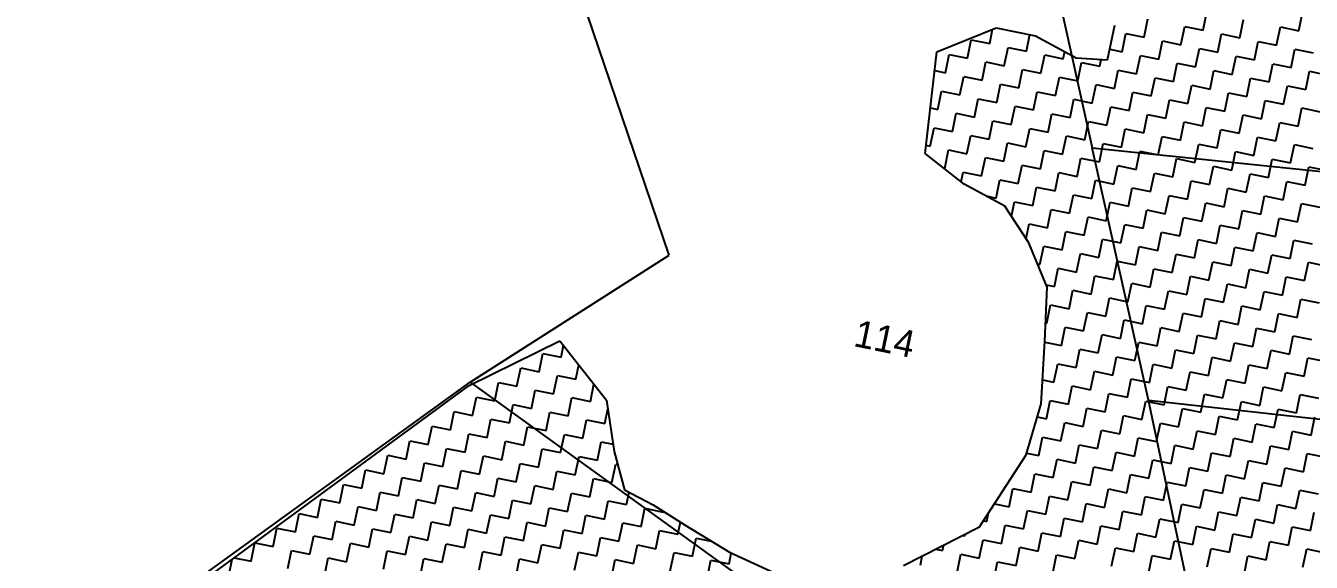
# Model space of a CAD drawing. Header units: metres. Extents: x 280043 to 281054, y 2047152 to 2048652.
# Drawn here: x 280468.9 to 280638.7, y 2048397.1 to 2048468 of the extents above; entities that cross this region are included whole.
import ezdxf
from ezdxf.enums import TextEntityAlignment as Align

# ---------------------------------------------------------------- set-up
doc = ezdxf.new("R2010")
doc.units = ezdxf.units.M
for name, color, linetype in [('POLY_HATCH', 12, 'Continuous'), ('POLY_PARCEL', 6, 'Continuous'), ('TEXT_PARCEL', 7, 'Continuous'), ('V_BOUND_LINE', 7, 'Continuous')]:
    doc.layers.add(name, color=color, linetype=linetype)
doc.styles.add('TEXT_MAP', font='', dxfattribs={"height": 1.8})
doc.styles.get('TEXT_MAP').set_extended_font_data('Kruti Dev 050')

msp = doc.modelspace()

# ---------------------------------------------------------------- linework, layer by layer
at = {"layer": 'POLY_HATCH', "linetype": 'Continuous'}
for p, q in [((280624.39, 2048467.39), (280624.89, 2048469.81)), ((280637.01, 2048467.31), (280637.51, 2048469.74)), ((280616.61, 2048466.46), (280617.11, 2048468.89)), ((280621.46, 2048465.46), (280621.96, 2048467.89)), ((280621.96, 2048467.89), (280624.39, 2048467.39)), ((280629.24, 2048466.39), (280629.74, 2048468.81)), ((280634.09, 2048465.39), (280634.59, 2048467.81)), ((280634.59, 2048467.81), (280637.01, 2048467.31)), ((280593.28, 2048463.69), (280593.78, 2048466.11)), ((280593.78, 2048466.11), (280596.21, 2048465.61)), ((280596.21, 2048465.61), (280596.6, 2048467.51)), ((280601.06, 2048464.61), (280601.51, 2048466.8)), ((280613.69, 2048464.54), (280614.19, 2048466.96)), ((280614.19, 2048466.96), (280616.61, 2048466.46)), ((280618.54, 2048463.54), (280619.04, 2048465.96)), ((280619.04, 2048465.96), (280621.46, 2048465.46)), ((280626.31, 2048464.46), (280626.81, 2048466.89)), ((280626.81, 2048466.89), (280629.24, 2048466.39)), ((280631.16, 2048463.46), (280631.66, 2048465.89)), ((280631.66, 2048465.89), (280634.09, 2048465.39)), ((280590.36, 2048461.76), (280590.86, 2048464.18)), ((280590.86, 2048464.18), (280593.28, 2048463.69)), ((280598.13, 2048462.69), (280598.63, 2048465.11)), ((280598.63, 2048465.11), (280601.06, 2048464.61)), ((280605.91, 2048463.61), (280606.11, 2048464.56)), ((280612.06, 2048464.87), (280613.69, 2048464.54)), ((280623.39, 2048462.54), (280623.89, 2048464.96)), ((280623.89, 2048464.96), (280626.31, 2048464.46)), ((280636.01, 2048462.46), (280636.51, 2048464.89)), ((280636.51, 2048464.89), (280638.94, 2048464.39)), ((280595.21, 2048460.76), (280595.71, 2048463.19)), ((280595.71, 2048463.19), (280598.13, 2048462.69)), ((280602.98, 2048461.69), (280603.48, 2048464.11)), ((280603.48, 2048464.11), (280605.91, 2048463.61)), ((280607.84, 2048460.69), (280608.34, 2048463.11)), ((280608.34, 2048463.11), (280610.76, 2048462.61)), ((280610.76, 2048462.61), (280610.95, 2048463.53)), ((280615.61, 2048461.61), (280616.11, 2048464.04)), ((280616.11, 2048464.04), (280618.54, 2048463.54)), ((280620.46, 2048460.61), (280620.96, 2048463.04)), ((280620.96, 2048463.04), (280623.39, 2048462.54)), ((280628.24, 2048461.54), (280628.74, 2048463.96)), ((280628.74, 2048463.96), (280631.16, 2048463.46)), ((280633.09, 2048460.54), (280633.59, 2048462.96)), ((280633.59, 2048462.96), (280636.01, 2048462.46)), ((280588.96, 2048462.05), (280590.36, 2048461.76)), ((280592.28, 2048458.83), (280592.78, 2048461.26)), ((280592.78, 2048461.26), (280595.21, 2048460.76)), ((280600.06, 2048459.76), (280600.56, 2048462.19)), ((280600.56, 2048462.19), (280602.98, 2048461.69)), ((280604.91, 2048458.76), (280605.41, 2048461.19)), ((280605.41, 2048461.19), (280607.84, 2048460.69)), ((280612.69, 2048459.69), (280613.19, 2048462.11)), ((280613.19, 2048462.11), (280615.61, 2048461.61)), ((280617.54, 2048458.69), (280618.04, 2048461.11)), ((280618.04, 2048461.11), (280620.46, 2048460.61)), ((280625.31, 2048459.61), (280625.81, 2048462.04)), ((280625.81, 2048462.04), (280628.24, 2048461.54)), ((280630.16, 2048458.61), (280630.66, 2048461.04)), ((280630.66, 2048461.04), (280633.09, 2048460.54)), ((280637.94, 2048459.54), (280638.44, 2048461.96)), ((280638.44, 2048461.96), (280640.86, 2048461.46)), ((280589.36, 2048456.91), (280589.86, 2048459.33)), ((280589.86, 2048459.33), (280592.28, 2048458.83)), ((280597.14, 2048457.84), (280597.63, 2048460.26)), ((280597.63, 2048460.26), (280600.06, 2048459.76)), ((280601.99, 2048456.84), (280602.49, 2048459.26)), ((280602.49, 2048459.26), (280604.91, 2048458.76)), ((280609.76, 2048457.76), (280610.26, 2048460.19)), ((280610.26, 2048460.19), (280612.69, 2048459.69)), ((280614.61, 2048456.76), (280615.11, 2048459.19)), ((280615.11, 2048459.19), (280617.54, 2048458.69)), ((280622.39, 2048457.69), (280622.89, 2048460.11)), ((280622.89, 2048460.11), (280625.31, 2048459.61)), ((280627.24, 2048456.69), (280627.74, 2048459.11)), ((280627.74, 2048459.11), (280630.16, 2048458.61)), ((280635.01, 2048457.61), (280635.51, 2048460.04)), ((280635.51, 2048460.04), (280637.94, 2048459.54)), ((280594.21, 2048455.91), (280594.71, 2048458.33)), ((280594.71, 2048458.33), (280597.14, 2048457.84)), ((280606.84, 2048455.84), (280607.34, 2048458.26)), ((280607.34, 2048458.26), (280609.76, 2048457.76)), ((280619.46, 2048455.76), (280619.96, 2048458.19)), ((280619.96, 2048458.19), (280622.39, 2048457.69)), ((280632.09, 2048455.69), (280632.59, 2048458.11)), ((280632.59, 2048458.11), (280635.01, 2048457.61)), ((280588.38, 2048457.11), (280589.36, 2048456.91)), ((280591.29, 2048453.98), (280591.78, 2048456.41)), ((280591.78, 2048456.41), (280594.21, 2048455.91)), ((280599.06, 2048454.91), (280599.56, 2048457.34)), ((280599.56, 2048457.34), (280601.99, 2048456.84)), ((280603.91, 2048453.91), (280604.41, 2048456.34)), ((280604.41, 2048456.34), (280606.84, 2048455.84)), ((280611.69, 2048454.84), (280612.19, 2048457.26)), ((280612.19, 2048457.26), (280614.61, 2048456.76)), ((280616.54, 2048453.84), (280617.04, 2048456.26)), ((280617.04, 2048456.26), (280619.46, 2048455.76)), ((280624.31, 2048454.76), (280624.81, 2048457.19)), ((280624.81, 2048457.19), (280627.24, 2048456.69)), ((280629.16, 2048453.76), (280629.66, 2048456.19)), ((280629.66, 2048456.19), (280632.09, 2048455.69)), ((280636.94, 2048454.69), (280637.44, 2048457.11)), ((280637.44, 2048457.11), (280639.86, 2048456.61)), ((280588.36, 2048452.06), (280588.86, 2048454.48)), ((280588.86, 2048454.48), (280591.29, 2048453.98)), ((280596.14, 2048452.98), (280596.64, 2048455.41)), ((280596.64, 2048455.41), (280599.06, 2048454.91)), ((280600.99, 2048451.99), (280601.49, 2048454.41)), ((280601.49, 2048454.41), (280603.91, 2048453.91)), ((280608.76, 2048452.91), (280609.26, 2048455.34)), ((280609.26, 2048455.34), (280611.69, 2048454.84)), ((280613.61, 2048451.91), (280614.11, 2048454.34)), ((280614.11, 2048454.34), (280616.54, 2048453.84)), ((280621.39, 2048452.84), (280621.89, 2048455.26)), ((280621.89, 2048455.26), (280624.31, 2048454.76)), ((280626.24, 2048451.84), (280626.74, 2048454.26)), ((280626.74, 2048454.26), (280629.16, 2048453.76)), ((280634.01, 2048452.76), (280634.51, 2048455.19)), ((280634.51, 2048455.19), (280636.94, 2048454.69)), ((280593.21, 2048451.06), (280593.71, 2048453.48)), ((280593.71, 2048453.48), (280596.14, 2048452.98)), ((280598.06, 2048450.06), (280598.56, 2048452.48)), ((280598.56, 2048452.48), (280600.99, 2048451.99)), ((280605.84, 2048450.99), (280606.34, 2048453.41)), ((280606.34, 2048453.41), (280608.76, 2048452.91)), ((280610.69, 2048449.99), (280611.19, 2048452.41)), ((280611.19, 2048452.41), (280613.61, 2048451.91)), ((280618.46, 2048450.91), (280618.96, 2048453.34)), ((280618.96, 2048453.34), (280621.39, 2048452.84)), ((280623.31, 2048449.91), (280623.81, 2048452.34)), ((280623.81, 2048452.34), (280626.24, 2048451.84)), ((280631.09, 2048450.84), (280631.59, 2048453.26)), ((280631.59, 2048453.26), (280634.01, 2048452.76)), ((280587.8, 2048452.17), (280588.36, 2048452.06)), ((280590.29, 2048449.13), (280590.79, 2048451.56)), ((280590.79, 2048451.56), (280593.21, 2048451.06)), ((280602.91, 2048449.06), (280603.41, 2048451.49)), ((280603.41, 2048451.49), (280605.84, 2048450.99)), ((280615.54, 2048448.99), (280616.04, 2048451.41)), ((280616.04, 2048451.41), (280618.46, 2048450.91)), ((280628.16, 2048448.91), (280628.66, 2048451.34)), ((280628.66, 2048451.34), (280631.09, 2048450.84)), ((280635.94, 2048449.84), (280636.44, 2048452.26)), ((280636.44, 2048452.26), (280638.86, 2048451.76)), ((280590.14, 2048449.17), (280590.29, 2048449.13)), ((280595.14, 2048448.13), (280595.64, 2048450.56)), ((280595.64, 2048450.56), (280598.06, 2048450.06)), ((280599.99, 2048447.13), (280600.49, 2048449.56)), ((280600.49, 2048449.56), (280602.91, 2048449.06)), ((280607.76, 2048448.06), (280608.26, 2048450.49)), ((280608.26, 2048450.49), (280610.69, 2048449.99)), ((280612.61, 2048447.06), (280613.11, 2048449.49)), ((280613.11, 2048449.49), (280615.54, 2048448.99)), ((280620.39, 2048447.99), (280620.89, 2048450.41)), ((280620.89, 2048450.41), (280623.31, 2048449.91)), ((280625.24, 2048446.99), (280625.74, 2048449.41)), ((280625.74, 2048449.41), (280628.16, 2048448.91)), ((280633.01, 2048447.91), (280633.51, 2048450.34)), ((280633.51, 2048450.34), (280635.94, 2048449.84)), ((280637.86, 2048446.91), (280638.36, 2048449.34)), ((280638.36, 2048449.34), (280640.79, 2048448.84)), ((280592.45, 2048447.35), (280592.71, 2048448.63)), ((280592.71, 2048448.63), (280595.14, 2048448.13)), ((280597.06, 2048445.21), (280597.56, 2048447.63)), ((280597.56, 2048447.63), (280599.99, 2048447.13)), ((280604.84, 2048446.14), (280605.34, 2048448.56)), ((280605.34, 2048448.56), (280607.76, 2048448.06)), ((280609.69, 2048445.14), (280610.19, 2048447.56)), ((280610.19, 2048447.56), (280612.61, 2048447.06)), ((280617.46, 2048446.06), (280617.96, 2048448.49)), ((280617.96, 2048448.49), (280620.39, 2048447.99)), ((280622.31, 2048445.06), (280622.81, 2048447.49)), ((280622.81, 2048447.49), (280625.24, 2048446.99)), ((280630.09, 2048445.99), (280630.59, 2048448.41)), ((280630.59, 2048448.41), (280633.01, 2048447.91)), ((280634.94, 2048444.99), (280635.44, 2048447.41)), ((280635.44, 2048447.41), (280637.86, 2048446.91)), ((280595.73, 2048445.48), (280597.06, 2048445.21)), ((280601.91, 2048444.21), (280602.41, 2048446.64)), ((280602.41, 2048446.64), (280604.84, 2048446.14)), ((280606.76, 2048443.21), (280607.26, 2048445.64)), ((280607.26, 2048445.64), (280609.69, 2048445.14)), ((280614.54, 2048444.14), (280615.04, 2048446.56)), ((280615.04, 2048446.56), (280617.46, 2048446.06)), ((280619.39, 2048443.14), (280619.89, 2048445.56)), ((280619.89, 2048445.56), (280622.31, 2048445.06)), ((280627.16, 2048444.06), (280627.66, 2048446.49)), ((280627.66, 2048446.49), (280630.09, 2048445.99)), ((280632.01, 2048443.06), (280632.51, 2048445.49)), ((280632.51, 2048445.49), (280634.94, 2048444.99)), ((280599.09, 2048442.81), (280599.49, 2048444.71)), ((280599.49, 2048444.71), (280601.91, 2048444.21)), ((280611.61, 2048442.21), (280612.11, 2048444.64)), ((280612.11, 2048444.64), (280614.54, 2048444.14)), ((280624.24, 2048442.14), (280624.74, 2048444.56)), ((280624.74, 2048444.56), (280627.16, 2048444.06)), ((280636.86, 2048442.06), (280637.36, 2048444.49)), ((280637.36, 2048444.49), (280639.79, 2048443.99)), ((280603.84, 2048441.28), (280604.34, 2048443.71)), ((280604.34, 2048443.71), (280606.76, 2048443.21)), ((280608.69, 2048440.29), (280609.19, 2048442.71)), ((280609.19, 2048442.71), (280611.61, 2048442.21)), ((280616.46, 2048441.21), (280616.96, 2048443.64)), ((280616.96, 2048443.64), (280619.39, 2048443.14)), ((280621.31, 2048440.21), (280621.81, 2048442.64)), ((280621.81, 2048442.64), (280624.24, 2048442.14)), ((280629.09, 2048441.14), (280629.59, 2048443.56)), ((280629.59, 2048443.56), (280632.01, 2048443.06)), ((280633.94, 2048440.14), (280634.44, 2048442.56)), ((280634.44, 2048442.56), (280636.86, 2048442.06)), ((280601.02, 2048439.88), (280601.41, 2048441.78)), ((280601.41, 2048441.78), (280603.84, 2048441.28)), ((280605.76, 2048438.36), (280606.26, 2048440.79)), ((280606.26, 2048440.79), (280608.69, 2048440.29)), ((280613.54, 2048439.29), (280614.04, 2048441.71)), ((280614.04, 2048441.71), (280616.46, 2048441.21)), ((280618.39, 2048438.29), (280618.89, 2048440.71)), ((280618.89, 2048440.71), (280621.31, 2048440.21)), ((280626.16, 2048439.21), (280626.66, 2048441.64)), ((280626.66, 2048441.64), (280629.09, 2048441.14)), ((280631.01, 2048438.21), (280631.51, 2048440.64)), ((280631.51, 2048440.64), (280633.94, 2048440.14)), ((280602.84, 2048436.43), (280603.34, 2048438.86)), ((280603.34, 2048438.86), (280605.76, 2048438.36)), ((280610.61, 2048437.36), (280611.11, 2048439.79)), ((280611.11, 2048439.79), (280613.54, 2048439.29)), ((280615.46, 2048436.36), (280615.96, 2048438.79)), ((280615.96, 2048438.79), (280618.39, 2048438.29)), ((280623.24, 2048437.29), (280623.74, 2048439.71)), ((280623.74, 2048439.71), (280626.16, 2048439.21)), ((280628.09, 2048436.29), (280628.59, 2048438.71)), ((280628.59, 2048438.71), (280631.01, 2048438.21)), ((280635.86, 2048437.21), (280636.36, 2048439.64)), ((280636.36, 2048439.64), (280638.79, 2048439.14)), ((280607.69, 2048435.43), (280608.19, 2048437.86)), ((280608.19, 2048437.86), (280610.61, 2048437.36)), ((280620.31, 2048435.36), (280620.81, 2048437.79)), ((280620.81, 2048437.79), (280623.24, 2048437.29)), ((280632.94, 2048435.29), (280633.44, 2048437.71)), ((280633.44, 2048437.71), (280635.86, 2048437.21)), ((280602.54, 2048436.5), (280602.84, 2048436.43)), ((280604.76, 2048433.51), (280605.26, 2048435.93)), ((280605.26, 2048435.93), (280607.69, 2048435.43)), ((280612.54, 2048434.44), (280613.04, 2048436.86)), ((280613.04, 2048436.86), (280615.46, 2048436.36)), ((280617.39, 2048433.44), (280617.89, 2048435.86)), ((280617.89, 2048435.86), (280620.31, 2048435.36)), ((280625.16, 2048434.36), (280625.66, 2048436.79)), ((280625.66, 2048436.79), (280628.09, 2048436.29)), ((280630.01, 2048433.36), (280630.51, 2048435.79)), ((280630.51, 2048435.79), (280632.94, 2048435.29)), ((280637.79, 2048434.29), (280638.29, 2048436.71)), ((280638.29, 2048436.71), (280640.71, 2048436.21)), ((280603.66, 2048433.74), (280604.76, 2048433.51)), ((280609.61, 2048432.51), (280610.11, 2048434.94)), ((280610.11, 2048434.94), (280612.54, 2048434.44)), ((280614.46, 2048431.51), (280614.96, 2048433.94)), ((280614.96, 2048433.94), (280617.39, 2048433.44)), ((280622.24, 2048432.44), (280622.74, 2048434.86)), ((280622.74, 2048434.86), (280625.16, 2048434.36)), ((280627.09, 2048431.44), (280627.59, 2048433.86)), ((280627.59, 2048433.86), (280630.01, 2048433.36)), ((280634.86, 2048432.36), (280635.36, 2048434.79)), ((280635.36, 2048434.79), (280637.79, 2048434.29)), ((280606.69, 2048430.58), (280607.19, 2048433.01)), ((280607.19, 2048433.01), (280609.61, 2048432.51)), ((280611.54, 2048429.58), (280612.04, 2048432.01)), ((280612.04, 2048432.01), (280614.46, 2048431.51)), ((280619.31, 2048430.51), (280619.81, 2048432.94)), ((280619.81, 2048432.94), (280622.24, 2048432.44)), ((280624.16, 2048429.51), (280624.66, 2048431.94)), ((280624.66, 2048431.94), (280627.09, 2048431.44)), ((280631.94, 2048430.44), (280632.44, 2048432.86)), ((280632.44, 2048432.86), (280634.86, 2048432.36)), ((280603.76, 2048428.66), (280604.26, 2048431.08)), ((280604.26, 2048431.08), (280606.69, 2048430.58)), ((280616.39, 2048428.59), (280616.89, 2048431.01)), ((280616.89, 2048431.01), (280619.31, 2048430.51)), ((280629.01, 2048428.51), (280629.51, 2048430.94)), ((280629.51, 2048430.94), (280631.94, 2048430.44)), ((280636.79, 2048429.44), (280637.29, 2048431.86)), ((280637.29, 2048431.86), (280639.71, 2048431.36)), ((280603.61, 2048428.69), (280603.76, 2048428.66)), ((280608.61, 2048427.66), (280609.11, 2048430.08)), ((280609.11, 2048430.08), (280611.54, 2048429.58)), ((280613.46, 2048426.66), (280613.96, 2048429.09)), ((280613.96, 2048429.09), (280616.39, 2048428.59)), ((280621.24, 2048427.59), (280621.74, 2048430.01)), ((280621.74, 2048430.01), (280624.16, 2048429.51)), ((280626.09, 2048426.59), (280626.59, 2048429.01)), ((280626.59, 2048429.01), (280629.01, 2048428.51)), ((280633.86, 2048427.51), (280634.36, 2048429.94)), ((280634.36, 2048429.94), (280636.79, 2048429.44)), ((280605.69, 2048425.73), (280606.19, 2048428.16)), ((280606.19, 2048428.16), (280608.61, 2048427.66)), ((280610.54, 2048424.73), (280611.04, 2048427.16)), ((280611.04, 2048427.16), (280613.46, 2048426.66)), ((280618.31, 2048425.66), (280618.81, 2048428.09)), ((280618.81, 2048428.09), (280621.24, 2048427.59)), ((280623.16, 2048424.66), (280623.66, 2048427.09)), ((280623.66, 2048427.09), (280626.09, 2048426.59)), ((280630.94, 2048425.59), (280631.44, 2048428.01)), ((280631.44, 2048428.01), (280633.86, 2048427.51)), ((280635.79, 2048424.59), (280636.29, 2048427.01)), ((280636.29, 2048427.01), (280638.71, 2048426.51)), ((280539.64, 2048424.18), (280539.95, 2048425.73)), ((280603.51, 2048426.18), (280605.69, 2048425.73)), ((280607.61, 2048422.81), (280608.11, 2048425.23)), ((280608.11, 2048425.23), (280610.54, 2048424.73)), ((280615.39, 2048423.74), (280615.89, 2048426.16)), ((280615.89, 2048426.16), (280618.31, 2048425.66)), ((280620.24, 2048422.74), (280620.74, 2048425.16)), ((280620.74, 2048425.16), (280623.16, 2048424.66)), ((280628.01, 2048423.66), (280628.51, 2048426.09)), ((280628.51, 2048426.09), (280630.94, 2048425.59)), ((280536.71, 2048422.26), (280537.21, 2048424.68)), ((280537.21, 2048424.68), (280539.64, 2048424.18)), ((280612.46, 2048421.81), (280612.96, 2048424.23)), ((280612.96, 2048424.23), (280615.39, 2048423.74)), ((280625.09, 2048421.74), (280625.59, 2048424.16)), ((280625.59, 2048424.16), (280628.01, 2048423.66)), ((280632.86, 2048422.66), (280633.36, 2048425.09)), ((280633.36, 2048425.09), (280635.79, 2048424.59)), ((280637.71, 2048421.66), (280638.21, 2048424.09)), ((280638.21, 2048424.09), (280640.64, 2048423.59)), ((280533.79, 2048420.33), (280534.29, 2048422.76)), ((280534.29, 2048422.76), (280536.71, 2048422.26)), ((280538.64, 2048419.33), (280539.14, 2048421.76)), ((280539.14, 2048421.76), (280541.56, 2048421.26)), ((280541.56, 2048421.26), (280541.96, 2048423.18)), ((280604.69, 2048420.88), (280605.19, 2048423.31)), ((280605.19, 2048423.31), (280607.61, 2048422.81)), ((280609.54, 2048419.88), (280610.04, 2048422.31)), ((280610.04, 2048422.31), (280612.46, 2048421.81)), ((280617.31, 2048420.81), (280617.81, 2048423.24)), ((280617.81, 2048423.24), (280620.24, 2048422.74)), ((280622.16, 2048419.81), (280622.66, 2048422.24)), ((280622.66, 2048422.24), (280625.09, 2048421.74)), ((280629.94, 2048420.74), (280630.44, 2048423.16)), ((280630.44, 2048423.16), (280632.86, 2048422.66)), ((280634.79, 2048419.74), (280635.29, 2048422.16)), ((280635.29, 2048422.16), (280637.71, 2048421.66)), ((280530.86, 2048418.41), (280531.36, 2048420.83)), ((280531.36, 2048420.83), (280533.79, 2048420.33)), ((280543.49, 2048418.33), (280543.96, 2048420.62)), ((280603.2, 2048421.19), (280604.69, 2048420.88)), ((280606.61, 2048417.96), (280607.11, 2048420.38)), ((280607.11, 2048420.38), (280609.54, 2048419.88)), ((280614.39, 2048418.88), (280614.89, 2048421.31)), ((280614.89, 2048421.31), (280617.31, 2048420.81)), ((280619.24, 2048417.89), (280619.74, 2048420.31)), ((280619.74, 2048420.31), (280622.16, 2048419.81)), ((280627.01, 2048418.81), (280627.51, 2048421.24)), ((280627.51, 2048421.24), (280629.94, 2048420.74)), ((280631.86, 2048417.81), (280632.36, 2048420.24)), ((280632.36, 2048420.24), (280634.79, 2048419.74)), ((280527.94, 2048416.48), (280528.44, 2048418.91)), ((280528.44, 2048418.91), (280530.86, 2048418.41)), ((280535.71, 2048417.41), (280536.21, 2048419.83)), ((280536.21, 2048419.83), (280538.64, 2048419.33)), ((280540.56, 2048416.41), (280541.06, 2048418.83)), ((280541.06, 2048418.83), (280543.49, 2048418.33)), ((280603.69, 2048416.03), (280604.19, 2048418.46)), ((280604.19, 2048418.46), (280606.61, 2048417.96)), ((280611.46, 2048416.96), (280611.96, 2048419.38)), ((280611.96, 2048419.38), (280614.39, 2048418.88)), ((280616.31, 2048415.96), (280616.81, 2048418.38)), ((280616.81, 2048418.38), (280619.24, 2048417.89)), ((280624.09, 2048416.89), (280624.59, 2048419.31)), ((280624.59, 2048419.31), (280627.01, 2048418.81)), ((280636.71, 2048416.81), (280637.21, 2048419.24)), ((280637.21, 2048419.24), (280639.64, 2048418.74)), ((280525.01, 2048414.56), (280525.51, 2048416.98)), ((280525.51, 2048416.98), (280527.94, 2048416.48)), ((280532.79, 2048415.48), (280533.29, 2048417.91)), ((280533.29, 2048417.91), (280535.71, 2048417.41)), ((280537.64, 2048414.48), (280538.14, 2048416.91)), ((280538.14, 2048416.91), (280540.56, 2048416.41)), ((280545.41, 2048415.41), (280545.81, 2048417.33)), ((280608.54, 2048415.03), (280609.04, 2048417.46)), ((280609.04, 2048417.46), (280611.46, 2048416.96)), ((280621.16, 2048414.96), (280621.66, 2048417.39)), ((280621.66, 2048417.39), (280624.09, 2048416.89)), ((280628.94, 2048415.89), (280629.44, 2048418.31)), ((280629.44, 2048418.31), (280631.86, 2048417.81)), ((280633.79, 2048414.89), (280634.29, 2048417.31)), ((280634.29, 2048417.31), (280636.71, 2048416.81)), ((280522.09, 2048412.63), (280522.59, 2048415.06)), ((280522.59, 2048415.06), (280525.01, 2048414.56)), ((280529.86, 2048413.56), (280530.36, 2048415.98)), ((280530.36, 2048415.98), (280532.79, 2048415.48)), ((280534.71, 2048412.56), (280535.21, 2048414.98)), ((280535.21, 2048414.98), (280537.64, 2048414.48)), ((280542.49, 2048413.48), (280542.99, 2048415.91)), ((280542.99, 2048415.91), (280545.41, 2048415.41)), ((280602.49, 2048416.28), (280603.69, 2048416.03)), ((280605.61, 2048413.11), (280606.11, 2048415.53)), ((280606.11, 2048415.53), (280608.54, 2048415.03)), ((280613.39, 2048414.03), (280613.89, 2048416.46)), ((280613.89, 2048416.46), (280616.31, 2048415.96)), ((280618.24, 2048413.03), (280618.74, 2048415.46)), ((280618.74, 2048415.46), (280621.16, 2048414.96)), ((280626.01, 2048413.96), (280626.51, 2048416.39)), ((280626.51, 2048416.39), (280628.94, 2048415.89)), ((280630.86, 2048412.96), (280631.36, 2048415.39)), ((280631.36, 2048415.39), (280633.79, 2048414.89)), ((280638.64, 2048413.89), (280639.14, 2048416.31)), ((280526.94, 2048411.63), (280527.44, 2048414.06)), ((280527.44, 2048414.06), (280529.86, 2048413.56)), ((280539.56, 2048411.56), (280540.06, 2048413.98)), ((280540.06, 2048413.98), (280542.49, 2048413.48)), ((280602.69, 2048411.18), (280603.19, 2048413.61)), ((280603.19, 2048413.61), (280605.61, 2048413.11)), ((280610.46, 2048412.11), (280610.96, 2048414.53)), ((280610.96, 2048414.53), (280613.39, 2048414.03)), ((280615.31, 2048411.11), (280615.81, 2048413.53)), ((280615.81, 2048413.53), (280618.24, 2048413.03)), ((280623.09, 2048412.04), (280623.59, 2048414.46)), ((280623.59, 2048414.46), (280626.01, 2048413.96)), ((280627.94, 2048411.04), (280628.44, 2048413.46)), ((280628.44, 2048413.46), (280630.86, 2048412.96)), ((280635.71, 2048411.96), (280636.21, 2048414.39)), ((280636.21, 2048414.39), (280638.64, 2048413.89)), ((280519.16, 2048410.71), (280519.66, 2048413.13)), ((280519.66, 2048413.13), (280522.09, 2048412.63)), ((280524.01, 2048409.71), (280524.51, 2048412.13)), ((280524.51, 2048412.13), (280526.94, 2048411.63)), ((280531.79, 2048410.63), (280532.29, 2048413.06)), ((280532.29, 2048413.06), (280534.71, 2048412.56)), ((280536.64, 2048409.63), (280537.14, 2048412.06)), ((280537.14, 2048412.06), (280539.56, 2048411.56)), ((280544.41, 2048410.56), (280544.91, 2048412.98)), ((280544.91, 2048412.98), (280546.49, 2048412.66)), ((280607.54, 2048410.18), (280608.04, 2048412.61)), ((280608.04, 2048412.61), (280610.46, 2048412.11)), ((280612.39, 2048409.18), (280612.89, 2048411.61)), ((280612.89, 2048411.61), (280615.31, 2048411.11)), ((280620.16, 2048410.11), (280620.66, 2048412.53)), ((280620.66, 2048412.53), (280623.09, 2048412.04)), ((280632.79, 2048410.04), (280633.29, 2048412.46)), ((280633.29, 2048412.46), (280635.71, 2048411.96)), ((280516.24, 2048408.78), (280516.74, 2048411.21)), ((280516.74, 2048411.21), (280519.16, 2048410.71)), ((280521.09, 2048407.78), (280521.59, 2048410.21)), ((280521.59, 2048410.21), (280524.01, 2048409.71)), ((280528.86, 2048408.71), (280529.36, 2048411.13)), ((280529.36, 2048411.13), (280531.79, 2048410.63)), ((280533.71, 2048407.71), (280534.21, 2048410.13)), ((280534.21, 2048410.13), (280536.64, 2048409.63)), ((280541.49, 2048408.63), (280541.99, 2048411.06)), ((280541.99, 2048411.06), (280544.41, 2048410.56)), ((280546.34, 2048407.63), (280546.84, 2048410.06)), ((280546.84, 2048410.06), (280547.08, 2048410.01)), ((280601.09, 2048411.51), (280602.69, 2048411.18)), ((280604.61, 2048408.26), (280605.11, 2048410.68)), ((280605.11, 2048410.68), (280607.54, 2048410.18)), ((280617.24, 2048408.18), (280617.74, 2048410.61)), ((280617.74, 2048410.61), (280620.16, 2048410.11)), ((280625.01, 2048409.11), (280625.51, 2048411.54)), ((280625.51, 2048411.54), (280627.94, 2048411.04)), ((280629.86, 2048408.11), (280630.36, 2048410.54)), ((280630.36, 2048410.54), (280632.79, 2048410.04)), ((280637.64, 2048409.04), (280638.14, 2048411.46)), ((280638.14, 2048411.46), (280640.56, 2048410.96)), ((280513.31, 2048406.86), (280513.81, 2048409.28)), ((280513.81, 2048409.28), (280516.24, 2048408.78)), ((280518.16, 2048405.86), (280518.66, 2048408.28)), ((280518.66, 2048408.28), (280521.09, 2048407.78)), ((280525.94, 2048406.78), (280526.44, 2048409.21)), ((280526.44, 2048409.21), (280528.86, 2048408.71)), ((280530.79, 2048405.78), (280531.29, 2048408.21)), ((280531.29, 2048408.21), (280533.71, 2048407.71)), ((280538.56, 2048406.71), (280539.06, 2048409.13)), ((280539.06, 2048409.13), (280541.49, 2048408.63)), ((280599.72, 2048409.27), (280599.76, 2048409.26)), ((280599.76, 2048409.26), (280599.78, 2048409.36)), ((280601.69, 2048406.33), (280602.19, 2048408.76)), ((280602.19, 2048408.76), (280604.61, 2048408.26)), ((280609.46, 2048407.26), (280609.96, 2048409.68)), ((280609.96, 2048409.68), (280612.39, 2048409.18)), ((280614.31, 2048406.26), (280614.81, 2048408.68)), ((280614.81, 2048408.68), (280617.24, 2048408.18)), ((280622.09, 2048407.18), (280622.59, 2048409.61)), ((280622.59, 2048409.61), (280625.01, 2048409.11)), ((280626.94, 2048406.19), (280627.44, 2048408.61)), ((280627.44, 2048408.61), (280629.86, 2048408.11)), ((280634.71, 2048407.11), (280635.21, 2048409.54)), ((280635.21, 2048409.54), (280637.64, 2048409.04)), ((280510.39, 2048404.93), (280510.89, 2048407.35)), ((280510.89, 2048407.35), (280513.31, 2048406.86)), ((280523.01, 2048404.86), (280523.51, 2048407.28)), ((280523.51, 2048407.28), (280525.94, 2048406.78)), ((280535.64, 2048404.78), (280536.14, 2048407.21)), ((280536.14, 2048407.21), (280538.56, 2048406.71)), ((280543.41, 2048405.71), (280543.91, 2048408.13)), ((280543.91, 2048408.13), (280546.34, 2048407.63)), ((280598.76, 2048404.41), (280599.26, 2048406.83)), ((280599.26, 2048406.83), (280601.69, 2048406.33)), ((280606.54, 2048405.33), (280607.04, 2048407.76)), ((280607.04, 2048407.76), (280609.46, 2048407.26)), ((280611.39, 2048404.33), (280611.89, 2048406.76)), ((280611.89, 2048406.76), (280614.31, 2048406.26)), ((280619.16, 2048405.26), (280619.66, 2048407.68)), ((280619.66, 2048407.68), (280622.09, 2048407.18)), ((280624.01, 2048404.26), (280624.51, 2048406.69)), ((280624.51, 2048406.69), (280626.94, 2048406.19)), ((280631.79, 2048405.19), (280632.29, 2048407.61)), ((280632.29, 2048407.61), (280634.71, 2048407.11)), ((280636.64, 2048404.19), (280637.14, 2048406.61)), ((280637.14, 2048406.61), (280639.56, 2048406.11)), ((280507.46, 2048403), (280507.96, 2048405.43)), ((280507.96, 2048405.43), (280510.39, 2048404.93)), ((280515.24, 2048403.93), (280515.74, 2048406.36)), ((280515.74, 2048406.36), (280518.16, 2048405.86)), ((280520.09, 2048402.93), (280520.59, 2048405.36)), ((280520.59, 2048405.36), (280523.01, 2048404.86)), ((280527.86, 2048403.86), (280528.36, 2048406.28)), ((280528.36, 2048406.28), (280530.79, 2048405.78)), ((280532.71, 2048402.86), (280533.21, 2048405.28)), ((280533.21, 2048405.28), (280535.64, 2048404.78)), ((280540.49, 2048403.78), (280540.99, 2048406.21)), ((280540.99, 2048406.21), (280543.41, 2048405.71)), ((280545.34, 2048402.78), (280545.84, 2048405.21)), ((280545.84, 2048405.21), (280548.26, 2048404.71)), ((280548.26, 2048404.71), (280548.59, 2048406.32)), ((280596.84, 2048404.81), (280598.76, 2048404.41)), ((280603.61, 2048403.41), (280604.11, 2048405.83)), ((280604.11, 2048405.83), (280606.54, 2048405.33)), ((280608.46, 2048402.41), (280608.96, 2048404.83)), ((280608.96, 2048404.83), (280611.39, 2048404.33)), ((280616.24, 2048403.33), (280616.74, 2048405.76)), ((280616.74, 2048405.76), (280619.16, 2048405.26)), ((280621.09, 2048402.33), (280621.59, 2048404.76)), ((280621.59, 2048404.76), (280624.01, 2048404.26)), ((280628.86, 2048403.26), (280629.36, 2048405.69)), ((280629.36, 2048405.69), (280631.79, 2048405.19)), ((280504.54, 2048401.08), (280505.04, 2048403.5)), ((280505.04, 2048403.5), (280507.46, 2048403)), ((280512.31, 2048402), (280512.81, 2048404.43)), ((280512.81, 2048404.43), (280515.24, 2048403.93)), ((280517.16, 2048401.01), (280517.66, 2048403.43)), ((280517.66, 2048403.43), (280520.09, 2048402.93)), ((280524.94, 2048401.93), (280525.44, 2048404.36)), ((280525.44, 2048404.36), (280527.86, 2048403.86)), ((280529.79, 2048400.93), (280530.29, 2048403.36)), ((280530.29, 2048403.36), (280532.71, 2048402.86)), ((280537.56, 2048401.86), (280538.06, 2048404.28)), ((280538.06, 2048404.28), (280540.49, 2048403.78)), ((280542.41, 2048400.86), (280542.91, 2048403.28)), ((280542.91, 2048403.28), (280545.34, 2048402.78)), ((280550.19, 2048401.78), (280550.69, 2048404.21)), ((280550.69, 2048404.21), (280553.11, 2048403.71)), ((280553.11, 2048403.71), (280553.13, 2048403.8)), ((280595.84, 2048402.48), (280596.07, 2048403.63)), ((280600.69, 2048401.48), (280601.19, 2048403.91)), ((280601.19, 2048403.91), (280603.61, 2048403.41)), ((280613.31, 2048401.41), (280613.81, 2048403.83)), ((280613.81, 2048403.83), (280616.24, 2048403.33)), ((280625.94, 2048401.33), (280626.44, 2048403.76)), ((280626.44, 2048403.76), (280628.86, 2048403.26)), ((280633.71, 2048402.26), (280634.21, 2048404.69)), ((280634.21, 2048404.69), (280636.64, 2048404.19)), ((280638.56, 2048401.26), (280639.06, 2048403.69)), ((280501.61, 2048399.15), (280502.11, 2048401.58)), ((280502.11, 2048401.58), (280504.54, 2048401.08)), ((280509.39, 2048400.08), (280509.89, 2048402.5)), ((280509.89, 2048402.5), (280512.31, 2048402)), ((280514.24, 2048399.08), (280514.74, 2048401.51)), ((280514.74, 2048401.51), (280517.16, 2048401.01)), ((280522.01, 2048400.01), (280522.51, 2048402.43)), ((280522.51, 2048402.43), (280524.94, 2048401.93)), ((280526.86, 2048399.01), (280527.36, 2048401.43)), ((280527.36, 2048401.43), (280529.79, 2048400.93)), ((280534.64, 2048399.93), (280535.14, 2048402.36)), ((280535.14, 2048402.36), (280537.56, 2048401.86)), ((280539.49, 2048398.93), (280539.99, 2048401.36)), ((280539.99, 2048401.36), (280542.41, 2048400.86)), ((280547.26, 2048399.86), (280547.76, 2048402.28)), ((280547.76, 2048402.28), (280550.19, 2048401.78)), ((280555.04, 2048400.78), (280555.37, 2048402.39)), ((280595.39, 2048402.58), (280595.84, 2048402.48)), ((280597.76, 2048399.56), (280598.26, 2048401.98)), ((280598.26, 2048401.98), (280600.69, 2048401.48)), ((280605.54, 2048400.48), (280606.04, 2048402.91)), ((280606.04, 2048402.91), (280608.46, 2048402.41)), ((280610.39, 2048399.48), (280610.89, 2048401.91)), ((280610.89, 2048401.91), (280613.31, 2048401.41)), ((280618.16, 2048400.41), (280618.66, 2048402.83)), ((280618.66, 2048402.83), (280621.09, 2048402.33)), ((280623.01, 2048399.41), (280623.51, 2048401.83)), ((280623.51, 2048401.83), (280625.94, 2048401.33)), ((280630.79, 2048400.34), (280631.29, 2048402.76)), ((280631.29, 2048402.76), (280633.71, 2048402.26)), ((280635.64, 2048399.34), (280636.14, 2048401.76)), ((280636.14, 2048401.76), (280638.56, 2048401.26)), ((280506.46, 2048398.15), (280506.96, 2048400.58)), ((280506.96, 2048400.58), (280509.39, 2048400.08)), ((280519.09, 2048398.08), (280519.59, 2048400.51)), ((280519.59, 2048400.51), (280522.01, 2048400.01)), ((280531.71, 2048398.01), (280532.21, 2048400.43)), ((280532.21, 2048400.43), (280534.64, 2048399.93)), ((280544.34, 2048397.93), (280544.84, 2048400.36)), ((280544.84, 2048400.36), (280547.26, 2048399.86)), ((280552.11, 2048398.86), (280552.61, 2048401.28)), ((280552.61, 2048401.28), (280555.04, 2048400.78)), ((280556.96, 2048397.86), (280557.46, 2048400.28)), ((280557.46, 2048400.28), (280559.45, 2048399.87)), ((280592.62, 2048400.62), (280592.91, 2048400.56)), ((280592.91, 2048400.56), (280592.96, 2048400.79)), ((280594.84, 2048397.63), (280595.34, 2048400.06)), ((280595.34, 2048400.06), (280597.76, 2048399.56)), ((280602.61, 2048398.56), (280603.11, 2048400.98)), ((280603.11, 2048400.98), (280605.54, 2048400.48)), ((280607.46, 2048397.56), (280607.96, 2048399.98)), ((280607.96, 2048399.98), (280610.39, 2048399.48)), ((280615.24, 2048398.48), (280615.74, 2048400.91)), ((280615.74, 2048400.91), (280618.16, 2048400.41)), ((280620.09, 2048397.48), (280620.59, 2048399.91)), ((280620.59, 2048399.91), (280623.01, 2048399.41)), ((280627.86, 2048398.41), (280628.36, 2048400.84)), ((280628.36, 2048400.84), (280630.79, 2048400.34)), ((280632.71, 2048397.41), (280633.21, 2048399.84)), ((280633.21, 2048399.84), (280635.64, 2048399.34)), ((280498.69, 2048397.23), (280499.19, 2048399.65)), ((280499.19, 2048399.65), (280501.61, 2048399.15)), ((280503.54, 2048396.23), (280504.04, 2048398.65)), ((280504.04, 2048398.65), (280506.46, 2048398.15)), ((280511.31, 2048397.15), (280511.81, 2048399.58)), ((280511.81, 2048399.58), (280514.24, 2048399.08)), ((280516.16, 2048396.15), (280516.66, 2048398.58)), ((280516.66, 2048398.58), (280519.09, 2048398.08)), ((280523.94, 2048397.08), (280524.44, 2048399.51)), ((280524.44, 2048399.51), (280526.86, 2048399.01)), ((280528.79, 2048396.08), (280529.29, 2048398.51)), ((280529.29, 2048398.51), (280531.71, 2048398.01)), ((280536.56, 2048397.01), (280537.06, 2048399.43)), ((280537.06, 2048399.43), (280539.49, 2048398.93)), ((280541.41, 2048396.01), (280541.91, 2048398.43)), ((280541.91, 2048398.43), (280544.34, 2048397.93)), ((280549.19, 2048396.93), (280549.69, 2048399.36)), ((280549.69, 2048399.36), (280552.11, 2048398.86)), ((280554.04, 2048395.93), (280554.54, 2048398.36)), ((280554.54, 2048398.36), (280556.96, 2048397.86)), ((280561.81, 2048396.86), (280562.1, 2048398.28)), ((280589.09, 2048398.82), (280589.99, 2048398.63)), ((280589.99, 2048398.63), (280590.14, 2048399.35)), ((280591.91, 2048395.71), (280592.41, 2048398.13)), ((280592.41, 2048398.13), (280594.84, 2048397.63)), ((280599.69, 2048396.63), (280600.19, 2048399.06)), ((280600.19, 2048399.06), (280602.61, 2048398.56)), ((280604.54, 2048395.63), (280605.04, 2048398.06)), ((280605.04, 2048398.06), (280607.46, 2048397.56)), ((280612.31, 2048396.56), (280612.81, 2048398.98)), ((280612.81, 2048398.98), (280615.24, 2048398.48)), ((280617.16, 2048395.56), (280617.66, 2048397.98)), ((280617.66, 2048397.98), (280620.09, 2048397.48)), ((280624.94, 2048396.48), (280625.44, 2048398.91)), ((280625.44, 2048398.91), (280627.86, 2048398.41)), ((280637.56, 2048396.41), (280638.06, 2048398.84)), ((280638.06, 2048398.84), (280640.49, 2048398.34)), ((280495.76, 2048395.3), (280496.21, 2048397.48)), ((280496.48, 2048397.68), (280498.69, 2048397.23)), ((280508.39, 2048395.23), (280508.89, 2048397.65)), ((280508.89, 2048397.65), (280511.31, 2048397.15)), ((280521.01, 2048395.16), (280521.51, 2048397.58)), ((280521.51, 2048397.58), (280523.94, 2048397.08)), ((280533.64, 2048395.08), (280534.14, 2048397.51)), ((280534.14, 2048397.51), (280536.56, 2048397.01)), ((280546.26, 2048395.01), (280546.76, 2048397.43)), ((280546.76, 2048397.43), (280549.19, 2048396.93)), ((280558.89, 2048394.93), (280559.39, 2048397.36)), ((280559.39, 2048397.36), (280561.81, 2048396.86)), ((280587.06, 2048396.71), (280587.31, 2048397.91)), ((280596.76, 2048394.71), (280597.26, 2048397.13)), ((280597.26, 2048397.13), (280599.69, 2048396.63)), ((280629.79, 2048395.48), (280630.29, 2048397.91)), ((280630.29, 2048397.91), (280632.71, 2048397.41))]:
    msp.add_line(p, q, dxfattribs=at)
at = {"layer": 'POLY_HATCH'}
for p, q in [((280589.25, 2048464.54), (280597.08, 2048467.71)), ((280597.08, 2048467.71), (280602.25, 2048466.64)), ((280611.78, 2048463.48), (280612.72, 2048468.07)), ((280602.25, 2048466.64), (280607.64, 2048463.74)), ((280587.68, 2048451.1), (280589.25, 2048464.54)), ((280607.64, 2048463.74), (280611.78, 2048463.48)), ((280592.83, 2048447.05), (280587.68, 2048451.1)), ((280598.21, 2048444.14), (280592.83, 2048447.05)), ((280601.4, 2048439.3), (280598.21, 2048444.14)), ((280603.79, 2048433.42), (280601.4, 2048439.3)), ((280603.51, 2048426.3), (280603.79, 2048433.42)), ((280527.48, 2048420.44), (280539.47, 2048426.34)), ((280539.47, 2048426.34), (280545.64, 2048418.49)), ((280603.01, 2048418.03), (280603.51, 2048426.3)), ((280468.94, 2048377.46), (280527.48, 2048420.44)), ((280545.64, 2048418.49), (280546.63, 2048411.7)), ((280601.01, 2048411.26), (280603.01, 2048418.03)), ((280546.63, 2048411.7), (280547.98, 2048406.64)), ((280594.86, 2048401.76), (280601.01, 2048411.26)), ((280547.98, 2048406.64), (280551.76, 2048404.66)), ((280551.76, 2048404.66), (280556, 2048401.99)), ((280556, 2048401.99), (280561.85, 2048398.4)), ((280584.83, 2048396.65), (280594.86, 2048401.76)), ((280561.85, 2048398.4), (280568.96, 2048395.14))]:
    msp.add_line(p, q, dxfattribs=at)
at = {"layer": 'POLY_PARCEL'}
for p, q in [((280600.4, 2048493.76), (280609.76, 2048451.84)), ((280609.76, 2048451.84), (280738.11, 2048438.62)), ((280617.18, 2048418.48), (280609.76, 2048451.84)), ((280527.6, 2048420.87), (280605.86, 2048364.43)), ((280617.18, 2048418.48), (280703.15, 2048409.06)), ((280626.42, 2048375.04), (280617.18, 2048418.48))]:
    msp.add_line(p, q, dxfattribs=at)
at = {"layer": 'V_BOUND_LINE'}
for p, q in [((280553.88, 2048437.67), (280533.17, 2048498.68)), ((280527.6, 2048420.87), (280553.88, 2048437.67)), ((280491.84, 2048394.99), (280527.6, 2048420.87))]:
    msp.add_line(p, q, dxfattribs=at)

# ---------------------------------------------------------------- texts
at = {"layer": 'TEXT_PARCEL', "style": 'TEXT_MAP'}
msp.add_text('114', height=3.566, rotation=348.3523, dxfattribs=at).set_placement((280582.35, 2048426.61), align=Align.MIDDLE)

doc.saveas('drawing.dxf')
